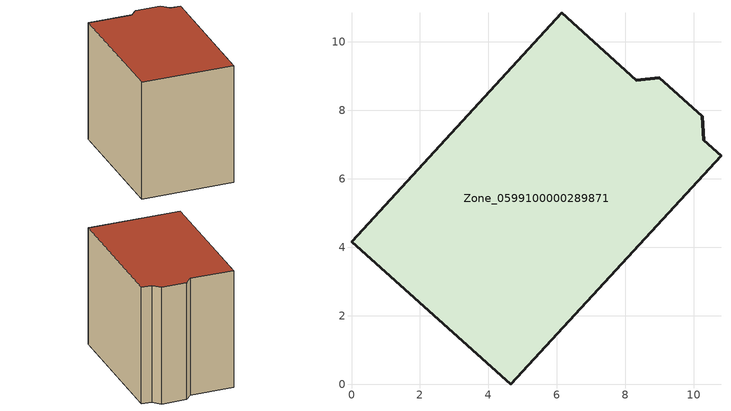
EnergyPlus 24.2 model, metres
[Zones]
Zone_0599100000289871
 floor ground (C_G): 8.32,8.88 8.99,8.95 10.24,7.83 10.28,7.13 10.79,6.67 4.66,0 0,4.17 6.15,10.85 z0
 wall outside (C_F): 4.66,0 10.79,6.67 10.28,7.13 10.24,7.83 8.99,8.95 8.32,8.88 6.15,10.85 0,4.17 4.66,0 z0:8.16
 roof outside (C_R): 6.15,10.85 0,4.17 4.66,0 10.79,6.67 10.28,7.13 10.24,7.83 8.99,8.95 8.32,8.88 z8.16
[BUILDING]
Pand.0599100000289871: North Axis=0; Terrain=City; Loads Convergence Tolerance Value=0.04; Temperature Convergence Tolerance Value=0.4; Solar Distribution=FullExterior; Maximum Number of Warmup Days=25; Minimum Number of Warmup Days=1
[Site:Location]
Rotterdam.The.Hague.AP_ZH_NLD Design_Conditions: Latitude=51.96; Longitude=4.45; Time Zone=1; Elevation=-4.5
[SITE:GROUNDTEMPERATURE:BUILDINGSURFACE]
18, 18, 18, 18, 18, 18, 18, 18, 18, 18, 18, 18
[MATERIAL] Thermal Absorptance=0.9; Solar Absorptance=0.7; Visible Absorptance=0.7
Name | Roughness | Thickness | Conductivity | Density | Specific Heat
G.TI.1946 | MediumSmooth | 0.15 | 1 | 540 | 1210
F.TI.1946 | Rough | 0.3 | 0.857143 | 1920 | 840
R.TI.1946 | MediumRough | 0.2 | 0.1 | 1500 | 1000
[CONSTRUCTION]
C_G: G.TI.1946
C_F: F.TI.1946
C_R: R.TI.1946
[ZONE]
Zone_0599100000289871: Type=1; Multiplier=1; Ceiling Height=Autocalculate; Volume=Autocalculate; Floor Area=autocalculate; Part of Total Floor Area=Yes
[ZONEINFILTRATION:DESIGNFLOWRATE]
Infil_Zone_0599100000289871: Zone or ZoneList or Space or SpaceList=Zone_0599100000289871; Schedule=AlwaysOn; Design Flow Rate Calculation Method=Flow/Area; Flow Rate per Floor Area=0.003; Constant Term Coefficient=1; Temperature Term Coefficient=0; Velocity Term Coefficient=0; Velocity Squared Term Coefficient=0
[HVACTEMPLATE:ZONE:IDEALLOADSAIRSYSTEM]
Zone_0599100000289871: Maximum Heating Supply Air Temperature=50; Minimum Cooling Supply Air Temperature=13; Maximum Heating Supply Air Humidity Ratio=0.0156; Minimum Cooling Supply Air Humidity Ratio=0.0077; Heating Limit=NoLimit; Cooling Limit=NoLimit; Dehumidification Control Type=ConstantSensibleHeatRatio; Cooling Sensible Heat Ratio=0.7; Dehumidification Setpoint=60; Humidification Control Type=None; Humidification Setpoint=30; Outdoor Air Method=None; Outdoor Air Flow Rate per Person=0.00944; Outdoor Air Flow Rate per Zone Floor Area=0; Outdoor Air Flow Rate per Zone=0; Demand Controlled Ventilation Type=None; Outdoor Air Economizer Type=NoEconomizer; Heat Recovery Type=None; Sensible Heat Recovery Effectiveness=0.7; Latent Heat Recovery Effectiveness=0.65
[ZONECONTROL:THERMOSTAT]
ThermostatControl_Zone_0599100000289871: Zone or ZoneList=Zone_0599100000289871; Control Type Schedule=DualSetpointControlType; Control 1=Thermostat_Zone_0599100000289871; Temperature Difference Between Cutout And Setpoint=0
[THERMOSTATSETPOINT:DUALSETPOINT]
Thermostat_Zone_0599100000289871: Heating Setpoint Temperature Schedule=HeatingSetpoint_Zone_0599100000289871; Cooling Setpoint Temperature Schedule=CoolingSetpoint_Zone_0599100000289871
[SCHEDULE:COMPACT]
HeatingSetpoint_Zone_0599100000289871: Through: 12/31, For: AllDays, Until: 24:00, 21
CoolingSetpoint_Zone_0599100000289871: Through: 12/31, For: AllDays, Until: 24:00, 24
DualSetpointControlType: Through: 12/31, For: AllDays, Until: 24:00, 4
AlwaysOn: Through: 12/31, For: AllDays, Until: 24:00, 1
